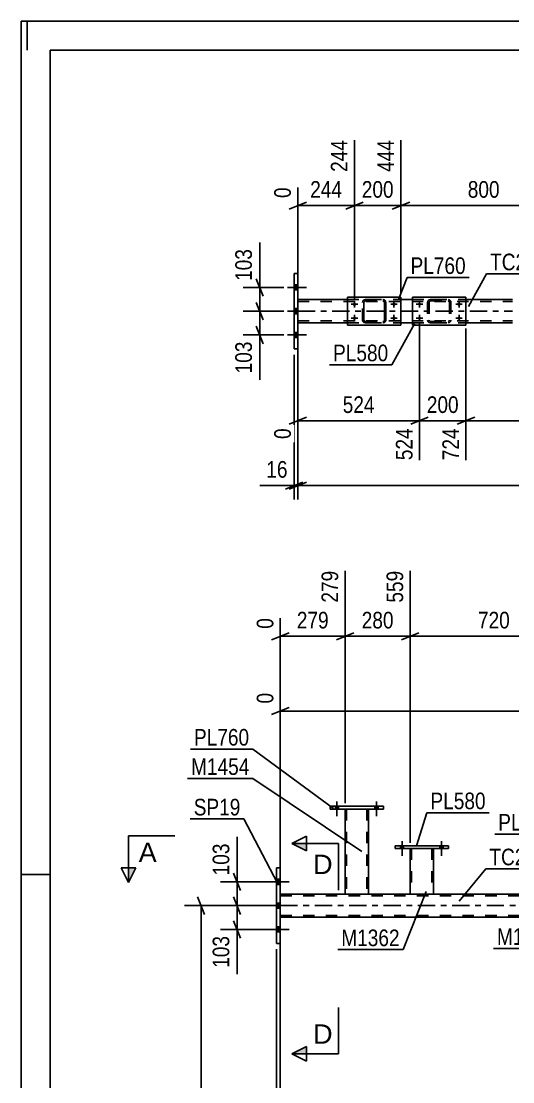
# Model space of a CAD drawing. Header units: millimetres. Extents: x -598 to 243, y -441 to 153.
# Drawn here: x -598 to -513.4, y -29.7 to 153 of the extents above; entities that cross this region are included whole.
import ezdxf

# ---------------------------------------------------------------- set-up
doc = ezdxf.new("R2010")
doc.units = ezdxf.units.MM
doc.linetypes.add('DXK_LINE_DOT2', pattern=[3.9198, 1.9599, -1.9599])
doc.linetypes.add('DXK_LINE_DOT3', pattern=[5.9187, 2.979, -0.9799, 0.9799, -0.9799])
doc.styles.add('Arial', font='ARIAL.TTF', dxfattribs={"height": 0.2})
doc.styles.add('Arial Narrow', font='ARIALN.TTF', dxfattribs={"height": 0.2})

# ---------------------------------------------------------------- blocks, each defined once
blk = doc.blocks.new('Unknown-318889849-1133')
at = {"color": 5, "linetype": 'Continuous'}
for p, q in [((243.02, 152.99), (-597.98, 152.99)), ((-597.98, 152.99), (-597.98, -441.01)), ((-596.98, 147.99), (-596.98, 152.99)), ((238.02, 147.99), (-592.98, 147.99)), ((-592.98, 147.99), (-592.98, -436.01)), ((-592.98, 5.99), (-597.98, 5.99))]:
    blk.add_line(p, q, dxfattribs=at)
blk = doc.blocks.new('Part-318889849-64112 - 64094')
at = {"color": 2, "linetype": 'Continuous'}
for p, q in [((-550.38, 109.54), (-551.02, 109.54)), ((-551.02, 109.54), (-551.02, 96.54)), ((-550.38, 109.54), (-550.38, 96.54)), ((-550.38, 96.54), (-551.02, 96.54))]:
    blk.add_line(p, q, dxfattribs=at)
blk = doc.blocks.new('Part-318889849-64208 - 64094')
at = {"color": 7, "linetype": 'DXK_LINE_DOT2'}
for p, q in [((-528.04, 104.56), (-528, 104.74)), ((-528, 104.74), (-528.04, 104.56)), ((-528.04, 104.56), (-528.04, 101.52)), ((-527.8, 104.56), (-527.78, 104.65)), ((-527.8, 104.56), (-527.8, 101.52)), ((-527.78, 104.65), (-527.73, 104.73)), ((-527.74, 105), (-527.56, 105.04)), ((-527.56, 105.04), (-527.74, 105)), ((-527.73, 104.73), (-527.65, 104.78)), ((-527.65, 104.78), (-527.56, 104.8)), ((-527.56, 105.04), (-524.52, 105.04)), ((-527.56, 104.8), (-524.52, 104.8)), ((-524.52, 105.04), (-524.33, 105)), ((-524.33, 105), (-524.52, 105.04)), ((-524.52, 104.8), (-524.43, 104.78)), ((-524.43, 104.78), (-524.35, 104.73)), ((-524.35, 104.73), (-524.3, 104.65)), ((-524.3, 104.65), (-524.28, 104.56)), ((-524.28, 104.56), (-524.28, 101.52)), ((-524.07, 104.74), (-524.04, 104.56)), ((-524.04, 104.56), (-524.07, 104.74)), ((-524.04, 104.56), (-524.04, 101.52)), ((-528, 101.33), (-528.04, 101.52)), ((-528.04, 101.52), (-528, 101.33)), ((-527.78, 101.42), (-527.8, 101.52)), ((-527.73, 101.35), (-527.78, 101.42)), ((-527.56, 101.04), (-527.74, 101.07)), ((-527.74, 101.07), (-527.56, 101.04)), ((-527.65, 101.3), (-527.73, 101.35)), ((-527.56, 101.28), (-527.65, 101.3)), ((-527.56, 101.28), (-524.52, 101.28)), ((-527.56, 101.04), (-524.52, 101.04)), ((-524.43, 101.3), (-524.52, 101.28)), ((-524.33, 101.07), (-524.52, 101.04)), ((-524.52, 101.04), (-524.33, 101.07)), ((-524.35, 101.35), (-524.43, 101.3)), ((-524.3, 101.42), (-524.35, 101.35)), ((-524.28, 101.52), (-524.3, 101.42)), ((-524.04, 101.52), (-524.07, 101.33)), ((-524.07, 101.33), (-524.04, 101.52))]:
    blk.add_line(p, q, dxfattribs=at)
at = {"color": 7, "linetype": 'DXK_LINE_DOT3'}
blk.add_line((-526.04, 103.04), (-526.04, 103.04), dxfattribs=at)
at = {"color": 7, "linetype": 'DXK_LINE_DOT2'}
for centre, start, end in [((-527.56, 104.56), 112.5, 157.5), ((-527.56, 104.56), 112.5, 157.5), ((-524.52, 104.56), 22.5, 67.5), ((-524.52, 104.56), 22.5, 67.5), ((-527.56, 101.52), 202.5, 247.5), ((-527.56, 101.52), 202.5, 247.5), ((-524.52, 101.52), 292.5, 337.5), ((-524.52, 101.52), 292.5, 337.5)]:
    blk.add_arc(centre, 0.48, start, end, dxfattribs=at)
blk = doc.blocks.new('Part-318889849-64102 - 64094')
at = {"color": 2, "linetype": 'Continuous'}
for p, q in [((-550.38, 105.04), (-541.83, 105.04)), ((-532.63, 105.04), (-530.64, 105.04)), ((-521.44, 105.04), (-513.44, 105.04)), ((-550.38, 101.04), (-541.83, 101.04)), ((-532.63, 101.04), (-530.64, 101.04)), ((-521.44, 101.04), (-513.44, 101.04))]:
    blk.add_line(p, q, dxfattribs=at)
at = {"color": 7, "linetype": 'DXK_LINE_DOT2'}
for p, q in [((-550.38, 105.04), (-550.38, 101.04)), ((-550.38, 104.72), (-513.44, 104.72)), ((-541.83, 105.04), (-532.63, 105.04)), ((-530.64, 105.04), (-521.44, 105.04)), ((-550.38, 101.36), (-513.44, 101.36)), ((-541.83, 101.04), (-532.63, 101.04)), ((-530.64, 101.04), (-521.44, 101.04))]:
    blk.add_line(p, q, dxfattribs=at)
at = {"color": 7, "linetype": 'DXK_LINE_DOT3'}
blk.add_line((-550.38, 103.04), (-513.44, 103.04), dxfattribs=at)
blk = doc.blocks.new('Part-318889849-64209 - 64094')
at = {"color": 2, "linetype": 'Continuous'}
for p, q in [((-530.64, 105.44), (-530.64, 100.64)), ((-530.64, 105.44), (-521.44, 105.44)), ((-521.44, 105.44), (-521.44, 100.64)), ((-530.64, 100.64), (-521.44, 100.64))]:
    blk.add_line(p, q, dxfattribs=at)
blk = doc.blocks.new('Part-318889849-64210 - 64094')
at = {"color": 7, "linetype": 'DXK_LINE_DOT2'}
for p, q in [((-539.24, 104.56), (-539.2, 104.74)), ((-539.24, 104.56), (-539.23, 104.56)), ((-539.24, 101.52), (-539.24, 104.56)), ((-539.19, 104.74), (-539.23, 104.56)), ((-539.23, 101.52), (-539.23, 104.56)), ((-538.98, 104.65), (-539, 104.56)), ((-538.99, 104.56), (-539, 104.56)), ((-539, 104.56), (-539, 101.52)), ((-538.99, 104.56), (-538.97, 104.65)), ((-538.99, 101.52), (-538.99, 104.56)), ((-538.92, 104.73), (-538.98, 104.65)), ((-538.97, 104.65), (-538.92, 104.73)), ((-538.94, 105), (-538.76, 105.04)), ((-538.94, 105), (-538.93, 105)), ((-538.75, 105.04), (-538.93, 105)), ((-538.92, 104.73), (-538.84, 104.78)), ((-538.85, 104.78), (-538.92, 104.73)), ((-538.76, 104.8), (-538.85, 104.78)), ((-538.84, 104.78), (-538.75, 104.8)), ((-538.76, 105.04), (-535.71, 105.04)), ((-538.76, 104.8), (-535.71, 104.8)), ((-535.72, 105.04), (-535.53, 105)), ((-535.62, 104.78), (-535.72, 104.8)), ((-535.53, 105), (-535.71, 105.04)), ((-535.71, 104.8), (-535.62, 104.78)), ((-535.62, 104.78), (-535.62, 104.78)), ((-535.62, 104.78), (-535.54, 104.73)), ((-535.55, 104.73), (-535.62, 104.78)), ((-535.49, 104.65), (-535.55, 104.73)), ((-535.54, 104.73), (-535.49, 104.65)), ((-535.49, 104.65), (-535.47, 104.56)), ((-535.48, 104.56), (-535.49, 104.65)), ((-535.47, 104.56), (-535.48, 104.56)), ((-535.48, 104.56), (-535.48, 101.52)), ((-535.47, 101.52), (-535.47, 104.56)), ((-535.27, 104.74), (-535.24, 104.56)), ((-535.23, 104.56), (-535.27, 104.74)), ((-535.23, 104.56), (-535.24, 104.56)), ((-535.24, 104.56), (-535.24, 101.52)), ((-535.23, 101.52), (-535.23, 104.56)), ((-539.23, 101.52), (-539.24, 101.52)), ((-539.2, 101.33), (-539.24, 101.52)), ((-539.23, 101.52), (-539.19, 101.33)), ((-539, 101.52), (-538.99, 101.52)), ((-539, 101.52), (-538.98, 101.42)), ((-538.97, 101.42), (-538.99, 101.52)), ((-538.98, 101.42), (-538.92, 101.35)), ((-538.92, 101.35), (-538.97, 101.42)), ((-538.94, 101.07), (-538.93, 101.07)), ((-538.76, 101.04), (-538.94, 101.07)), ((-538.93, 101.07), (-538.75, 101.04)), ((-538.84, 101.29), (-538.92, 101.35)), ((-538.92, 101.35), (-538.85, 101.29)), ((-538.85, 101.29), (-538.76, 101.28)), ((-538.75, 101.28), (-538.84, 101.29)), ((-538.76, 101.28), (-535.71, 101.28)), ((-538.76, 101.04), (-535.71, 101.04)), ((-535.72, 101.28), (-535.62, 101.29)), ((-535.53, 101.07), (-535.72, 101.04)), ((-535.62, 101.29), (-535.71, 101.28)), ((-535.71, 101.04), (-535.53, 101.07)), ((-535.54, 101.35), (-535.62, 101.29)), ((-535.62, 101.29), (-535.55, 101.35)), ((-535.62, 101.29), (-535.62, 101.29)), ((-535.55, 101.35), (-535.49, 101.42)), ((-535.49, 101.42), (-535.54, 101.35)), ((-535.47, 101.52), (-535.49, 101.42)), ((-535.49, 101.42), (-535.48, 101.52)), ((-535.48, 101.52), (-535.47, 101.52)), ((-535.24, 101.52), (-535.27, 101.33)), ((-535.27, 101.33), (-535.23, 101.52)), ((-535.24, 101.52), (-535.23, 101.52))]:
    blk.add_line(p, q, dxfattribs=at)
at = {"color": 7, "linetype": 'DXK_LINE_DOT3'}
blk.add_line((-537.23, 103.04), (-537.24, 103.04), dxfattribs=at)
at = {"color": 7, "linetype": 'DXK_LINE_DOT2'}
for centre, start, end in [((-538.76, 104.56), 112.5, 157.5), ((-538.75, 104.56), 112.5, 157.5), ((-535.72, 104.56), 22.5, 67.5), ((-535.71, 104.56), 22.5, 67.5), ((-538.76, 101.52), 202.5, 247.5), ((-538.75, 101.52), 202.5, 247.5), ((-535.72, 101.52), 292.5, 337.5), ((-535.71, 101.52), 292.5, 337.5)]:
    blk.add_arc(centre, 0.48, start, end, dxfattribs=at)
blk = doc.blocks.new('Part-318889849-64211 - 64094')
at = {"color": 2, "linetype": 'Continuous'}
for p, q in [((-541.83, 100.64), (-541.83, 105.44)), ((-541.83, 105.44), (-541.83, 105.44)), ((-532.63, 105.44), (-541.83, 105.44)), ((-532.63, 100.64), (-532.63, 105.44)), ((-541.83, 100.64), (-541.83, 100.64)), ((-541.83, 100.64), (-532.63, 100.64))]:
    blk.add_line(p, q, dxfattribs=at)
at = {"color": 7, "linetype": 'DXK_LINE_DOT2'}
for p, q in [((-541.83, 105.44), (-541.83, 100.64)), ((-541.83, 105.44), (-541.83, 105.44)), ((-532.63, 100.64), (-532.63, 105.44)), ((-541.83, 100.64), (-541.83, 100.64))]:
    blk.add_line(p, q, dxfattribs=at)
blk = doc.blocks.new('Bolt-318889849-64275 - 64094')
at = {"linetype": 'Continuous'}
for points in [[(-550.38, 106.7), (-550.38, 107.58), (-551.02, 107.58), (-551.02, 106.7)], [(-550.38, 106.7), (-550.38, 107.58), (-551.02, 107.58), (-551.02, 106.7)], [(-550.38, 106.7), (-550.38, 107.58), (-551.02, 107.58), (-551.02, 106.7)], [(-550.38, 102.6), (-550.38, 103.48), (-551.02, 103.48), (-551.02, 102.6)], [(-550.38, 102.6), (-550.38, 103.48), (-551.02, 103.48), (-551.02, 102.6)], [(-550.38, 98.5), (-550.38, 99.38), (-551.02, 99.38), (-551.02, 98.5)], [(-550.38, 98.5), (-550.38, 99.38), (-551.02, 99.38), (-551.02, 98.5)], [(-550.38, 98.5), (-550.38, 99.38), (-551.02, 99.38), (-551.02, 98.5)]]:
    blk.add_hatch(color=1, dxfattribs=at).paths.add_polyline_path(points)
at = {"color": 1, "linetype": 'Continuous'}
for p, q in [((-552.18, 107.14), (-548.86, 107.14)), ((-552.18, 107.14), (-548.86, 107.14)), ((-552.18, 107.14), (-548.86, 107.14)), ((-551.02, 107.58), (-550.38, 107.58)), ((-551.02, 107.58), (-550.38, 107.58)), ((-551.02, 107.58), (-550.38, 107.58)), ((-551.02, 106.7), (-550.38, 106.7)), ((-551.02, 106.7), (-550.38, 106.7)), ((-551.02, 106.7), (-550.38, 106.7)), ((-552.18, 103.04), (-548.86, 103.04)), ((-552.18, 103.04), (-548.86, 103.04)), ((-551.02, 103.48), (-550.38, 103.48)), ((-551.02, 103.48), (-550.38, 103.48)), ((-551.02, 102.6), (-550.38, 102.6)), ((-551.02, 102.6), (-550.38, 102.6)), ((-552.18, 98.94), (-548.86, 98.94)), ((-552.18, 98.94), (-548.86, 98.94)), ((-552.18, 98.94), (-548.86, 98.94)), ((-551.02, 99.38), (-550.38, 99.38)), ((-551.02, 99.38), (-550.38, 99.38)), ((-551.02, 99.38), (-550.38, 99.38)), ((-551.02, 98.5), (-550.38, 98.5)), ((-551.02, 98.5), (-550.38, 98.5)), ((-551.02, 98.5), (-550.38, 98.5))]:
    blk.add_line(p, q, dxfattribs=at)
blk = doc.blocks.new('Bolt-318889849-64293 - 64094')
at = {"linetype": 'Continuous'}
for points in [[(-529.44, 103.96, -1), (-529.44, 104.52, -1)], [(-522.64, 103.96, -1), (-522.64, 104.52, -1)], [(-529.44, 101.56, -1), (-529.44, 102.12, -1)], [(-522.64, 101.56, -1), (-522.64, 102.12, -1)]]:
    blk.add_hatch(color=1, dxfattribs=at).paths.add_polyline_path(points)
at = {"color": 1, "linetype": 'Continuous'}
for p, q in [((-528.88, 104.24), (-530, 104.24)), ((-529.44, 104.8), (-529.44, 103.68)), ((-522.08, 104.24), (-523.2, 104.24)), ((-522.64, 104.8), (-522.64, 103.68)), ((-529.44, 102.4), (-529.44, 101.28)), ((-522.64, 102.4), (-522.64, 101.28)), ((-528.88, 101.84), (-530, 101.84)), ((-522.08, 101.84), (-523.2, 101.84))]:
    blk.add_line(p, q, dxfattribs=at)
blk = doc.blocks.new('Bolt-318889849-64294 - 64094')
at = {"linetype": 'Continuous'}
for points in [[(-540.91, 104.24), (-540.9, 104.29), (-540.89, 104.35), (-540.86, 104.4), (-540.82, 104.44), (-540.77, 104.48), (-540.72, 104.5), (-540.66, 104.52), (-540.6, 104.52), (-540.54, 104.5), (-540.49, 104.48), (-540.44, 104.44), (-540.4, 104.4), (-540.37, 104.35), (-540.36, 104.29), (-540.35, 104.24), (-540.36, 104.18), (-540.37, 104.12), (-540.4, 104.07), (-540.44, 104.03), (-540.49, 103.99), (-540.54, 103.97), (-540.6, 103.96), (-540.66, 103.96), (-540.72, 103.97), (-540.77, 103.99), (-540.82, 104.03), (-540.86, 104.07), (-540.89, 104.12), (-540.9, 104.18)], [(-534.11, 104.24), (-534.1, 104.29), (-534.09, 104.35), (-534.06, 104.4), (-534.02, 104.44), (-533.97, 104.48), (-533.92, 104.5), (-533.86, 104.52), (-533.8, 104.52), (-533.74, 104.5), (-533.69, 104.48), (-533.64, 104.44), (-533.6, 104.4), (-533.57, 104.35), (-533.56, 104.29), (-533.55, 104.24), (-533.56, 104.18), (-533.57, 104.12), (-533.6, 104.07), (-533.64, 104.03), (-533.69, 103.99), (-533.74, 103.97), (-533.8, 103.96), (-533.86, 103.96), (-533.92, 103.97), (-533.97, 103.99), (-534.02, 104.03), (-534.06, 104.07), (-534.09, 104.12), (-534.1, 104.18)], [(-540.91, 101.84), (-540.9, 101.89), (-540.89, 101.95), (-540.86, 102), (-540.82, 102.04), (-540.77, 102.08), (-540.72, 102.1), (-540.66, 102.12), (-540.6, 102.12), (-540.54, 102.1), (-540.49, 102.08), (-540.44, 102.04), (-540.4, 102), (-540.37, 101.95), (-540.36, 101.89), (-540.35, 101.84), (-540.36, 101.78), (-540.37, 101.72), (-540.4, 101.67), (-540.44, 101.63), (-540.49, 101.59), (-540.54, 101.57), (-540.6, 101.56), (-540.66, 101.56), (-540.72, 101.57), (-540.77, 101.59), (-540.82, 101.63), (-540.86, 101.67), (-540.89, 101.72), (-540.9, 101.78)], [(-534.11, 101.84), (-534.1, 101.89), (-534.09, 101.95), (-534.06, 102), (-534.02, 102.04), (-533.97, 102.08), (-533.92, 102.1), (-533.86, 102.12), (-533.8, 102.12), (-533.74, 102.1), (-533.69, 102.08), (-533.64, 102.04), (-533.6, 102), (-533.57, 101.95), (-533.56, 101.89), (-533.55, 101.84), (-533.56, 101.78), (-533.57, 101.72), (-533.6, 101.67), (-533.64, 101.63), (-533.69, 101.59), (-533.74, 101.57), (-533.8, 101.56), (-533.86, 101.56), (-533.92, 101.57), (-533.97, 101.59), (-534.02, 101.63), (-534.06, 101.67), (-534.09, 101.72), (-534.1, 101.78)]]:
    blk.add_hatch(color=1, dxfattribs=at).paths.add_polyline_path(points)
at = {"color": 1, "linetype": 'Continuous'}
for p, q in [((-540.07, 104.24), (-541.19, 104.24)), ((-540.63, 104.8), (-540.63, 103.68)), ((-533.27, 104.24), (-534.39, 104.24)), ((-533.83, 104.8), (-533.83, 103.68)), ((-540.63, 102.4), (-540.63, 101.28)), ((-533.83, 102.4), (-533.83, 101.28)), ((-540.07, 101.84), (-541.19, 101.84)), ((-533.27, 101.84), (-534.39, 101.84))]:
    blk.add_line(p, q, dxfattribs=at)
blk = doc.blocks.new('Part-318889849-1607 - 1356')
at = {"color": 2, "linetype": 'Continuous'}
for p, q in [((-553.39, 2.64), (-542.24, 2.64)), ((-538.24, 2.64), (-531.05, 2.64)), ((-527.05, 2.64), (-502.24, 2.64)), ((-553.39, -1.36), (-492.85, -1.36))]:
    blk.add_line(p, q, dxfattribs=at)
at = {"color": 7, "linetype": 'DXK_LINE_DOT2'}
for p, q in [((-553.39, 2.64), (-553.39, -1.36)), ((-553.39, 2.32), (-1.04, 2.32)), ((-542.24, 2.64), (-538.24, 2.64)), ((-531.05, 2.64), (-527.05, 2.64)), ((-553.39, -1.04), (-1.04, -1.04))]:
    blk.add_line(p, q, dxfattribs=at)
at = {"color": 7, "linetype": 'DXK_LINE_DOT3'}
blk.add_line((-553.39, 0.64), (-1.04, 0.64), dxfattribs=at)
blk = doc.blocks.new('Bolt-318889849-1419 - 1356')
at = {"linetype": 'Continuous'}
for points in [[(-553.39, 4.3), (-553.39, 5.18), (-554.03, 5.18), (-554.03, 4.3)], [(-553.39, 4.3), (-553.39, 5.18), (-554.03, 5.18), (-554.03, 4.3)], [(-553.39, 4.3), (-553.39, 5.18), (-554.03, 5.18), (-554.03, 4.3)], [(-553.39, 0.2), (-553.39, 1.08), (-554.03, 1.08), (-554.03, 0.2)], [(-553.39, 0.2), (-553.39, 1.08), (-554.03, 1.08), (-554.03, 0.2)], [(-553.39, -3.9), (-553.39, -3.02), (-554.03, -3.02), (-554.03, -3.9)], [(-553.39, -3.9), (-553.39, -3.02), (-554.03, -3.02), (-554.03, -3.9)], [(-553.39, -3.9), (-553.39, -3.02), (-554.03, -3.02), (-554.03, -3.9)]]:
    blk.add_hatch(color=1, dxfattribs=at).paths.add_polyline_path(points)
at = {"color": 1, "linetype": 'Continuous'}
for p, q in [((-555.19, 4.74), (-551.87, 4.74)), ((-555.19, 4.74), (-551.87, 4.74)), ((-555.19, 4.74), (-551.87, 4.74)), ((-554.03, 5.18), (-553.39, 5.18)), ((-554.03, 5.18), (-553.39, 5.18)), ((-554.03, 5.18), (-553.39, 5.18)), ((-554.03, 4.3), (-553.39, 4.3)), ((-554.03, 4.3), (-553.39, 4.3)), ((-554.03, 4.3), (-553.39, 4.3)), ((-555.19, 0.64), (-551.87, 0.64)), ((-555.19, 0.64), (-551.87, 0.64)), ((-554.03, 1.08), (-553.39, 1.08)), ((-554.03, 1.08), (-553.39, 1.08)), ((-554.03, 0.2), (-553.39, 0.2)), ((-554.03, 0.2), (-553.39, 0.2)), ((-555.19, -3.46), (-551.87, -3.46)), ((-555.19, -3.46), (-551.87, -3.46)), ((-555.19, -3.46), (-551.87, -3.46)), ((-554.03, -3.02), (-553.39, -3.02)), ((-554.03, -3.02), (-553.39, -3.02)), ((-554.03, -3.02), (-553.39, -3.02)), ((-554.03, -3.9), (-553.39, -3.9)), ((-554.03, -3.9), (-553.39, -3.9)), ((-554.03, -3.9), (-553.39, -3.9))]:
    blk.add_line(p, q, dxfattribs=at)
blk = doc.blocks.new('Part-318889849-1592 - 1356')
at = {"color": 2, "linetype": 'Continuous'}
for p, q in [((-554.03, 7.14), (-553.39, 7.14)), ((-554.03, -5.86), (-554.03, 7.14)), ((-553.39, 7.14), (-553.39, -5.86)), ((-553.39, -5.86), (-554.03, -5.86))]:
    blk.add_line(p, q, dxfattribs=at)
blk = doc.blocks.new('Bolt-318889849-1652 - 1356')
at = {"linetype": 'Continuous'}
for points in [[(-532.73, 10.48), (-532.17, 10.48), (-532.17, 10.96), (-532.73, 10.96)], [(-532.73, 10.48), (-532.17, 10.48), (-532.17, 10.96), (-532.73, 10.96)], [(-525.93, 10.48), (-525.37, 10.48), (-525.37, 10.96), (-525.93, 10.96)], [(-525.93, 10.48), (-525.37, 10.48), (-525.37, 10.96), (-525.93, 10.96)]]:
    blk.add_hatch(color=1, dxfattribs=at).paths.add_polyline_path(points)
at = {"color": 1, "linetype": 'Continuous'}
for p, q in [((-532.73, 10.96), (-532.73, 10.48)), ((-532.73, 10.96), (-532.73, 10.48)), ((-532.45, 11.76), (-532.45, 9.24)), ((-532.45, 11.76), (-532.45, 9.24)), ((-532.17, 10.96), (-532.17, 10.48)), ((-532.17, 10.96), (-532.17, 10.48)), ((-525.93, 10.96), (-525.93, 10.48)), ((-525.93, 10.96), (-525.93, 10.48)), ((-525.65, 11.76), (-525.65, 9.24)), ((-525.65, 11.76), (-525.65, 9.24)), ((-525.37, 10.96), (-525.37, 10.48)), ((-525.37, 10.96), (-525.37, 10.48))]:
    blk.add_line(p, q, dxfattribs=at)
blk = doc.blocks.new('Part-318889849-52105 - 1356')
at = {"color": 2, "linetype": 'Continuous'}
for p, q in [((-542.24, 2.64), (-542.24, 17.28)), ((-538.24, 17.28), (-538.24, 2.64)), ((-541.76, 2.64), (-542.24, 2.64)), ((-538.28, 2.64), (-541.76, 2.64)), ((-538.24, 2.64), (-538.28, 2.64))]:
    blk.add_line(p, q, dxfattribs=at)
at = {"color": 7, "linetype": 'DXK_LINE_DOT2'}
for p, q in [((-542.24, 17.28), (-538.24, 17.28)), ((-542, 17.28), (-542, 2.64)), ((-538.48, 17.28), (-538.48, 2.64)), ((-538.5, 2.64), (-538.48, 2.64))]:
    blk.add_line(p, q, dxfattribs=at)
blk = doc.blocks.new('Bolt-318889849-1802 - 1356')
at = {"linetype": 'Continuous'}
for points in [[(-543.92, 17.28), (-543.36, 17.28), (-543.36, 17.76), (-543.92, 17.76)], [(-543.92, 17.28), (-543.36, 17.28), (-543.36, 17.76), (-543.92, 17.76)], [(-537.12, 17.28), (-536.56, 17.28), (-536.56, 17.76), (-537.12, 17.76)], [(-537.12, 17.28), (-536.56, 17.28), (-536.56, 17.76), (-537.12, 17.76)]]:
    blk.add_hatch(color=1, dxfattribs=at).paths.add_polyline_path(points)
at = {"color": 1, "linetype": 'Continuous'}
for p, q in [((-543.64, 18.56), (-543.64, 16.04)), ((-543.64, 18.56), (-543.64, 16.04)), ((-536.84, 18.56), (-536.84, 16.04)), ((-536.84, 18.56), (-536.84, 16.04)), ((-543.92, 17.76), (-543.92, 17.28)), ((-543.92, 17.76), (-543.92, 17.28)), ((-543.36, 17.76), (-543.36, 17.28)), ((-543.36, 17.76), (-543.36, 17.28)), ((-537.12, 17.76), (-537.12, 17.28)), ((-537.12, 17.76), (-537.12, 17.28)), ((-536.56, 17.76), (-536.56, 17.28)), ((-536.56, 17.76), (-536.56, 17.28))]:
    blk.add_line(p, q, dxfattribs=at)
blk = doc.blocks.new('Part-318889849-2013 - 1356')
at = {"color": 2, "linetype": 'Continuous'}
for p, q in [((-531.05, 2.64), (-531.05, 10.48)), ((-527.05, 10.48), (-527.05, 2.64)), ((-530.57, 2.64), (-531.05, 2.64)), ((-527.08, 2.64), (-530.57, 2.64)), ((-527.05, 2.64), (-527.08, 2.64))]:
    blk.add_line(p, q, dxfattribs=at)
at = {"color": 7, "linetype": 'DXK_LINE_DOT2'}
for p, q in [((-531.05, 10.48), (-527.05, 10.48)), ((-530.81, 10.48), (-530.81, 2.64)), ((-527.29, 10.48), (-527.29, 2.64)), ((-527.3, 2.64), (-527.29, 2.64))]:
    blk.add_line(p, q, dxfattribs=at)
blk = doc.blocks.new('Part-318889849-2018 - 1356')
at = {"color": 2, "linetype": 'Continuous'}
for p, q in [((-533.65, 10.96), (-533.65, 10.48)), ((-533.65, 10.96), (-524.45, 10.96)), ((-524.45, 10.96), (-524.45, 10.48)), ((-533.65, 10.48), (-524.45, 10.48))]:
    blk.add_line(p, q, dxfattribs=at)
blk = doc.blocks.new('Part-318889849-2023 - 1356')
at = {"color": 2, "linetype": 'Continuous'}
for p, q in [((-544.84, 17.76), (-544.84, 17.28)), ((-544.84, 17.76), (-535.64, 17.76)), ((-544.84, 17.28), (-535.64, 17.28)), ((-535.64, 17.76), (-535.64, 17.28))]:
    blk.add_line(p, q, dxfattribs=at)
blk = doc.blocks.new('StraightDimension-318889849-64849 - 64094')
at = {"color": 7, "linetype": 'Continuous'}
for p, q in [((-540.63, 105.24), (-540.63, 132.53)), ((-532.63, 106.04), (-532.63, 132.53)), ((-542.13, 120.64), (-539.13, 121.84)), ((-540.63, 121.24), (-532.63, 121.24)), ((-531.13, 121.84), (-534.13, 120.64))]:
    blk.add_line(p, q, dxfattribs=at)
at = {"color": 0}
blk.add_wipeout([(-533.29, 121.99), (-533.29, 126.19), (-539.97, 126.19), (-539.97, 121.99)], dxfattribs=at)
at = {"color": 3, "style": 'Arial Narrow'}
blk.add_text('200', height=2.863, dxfattribs=at).set_placement((-539.37, 122.59))
at = {"color": 0, "linetype": 'Continuous'}
blk.add_wipeout([(-533.23, 133.13), (-537.43, 133.13), (-537.43, 126.44), (-533.23, 126.44)], dxfattribs=at)
at = {"color": 3, "linetype": 'Continuous', "style": 'Arial Narrow'}
blk.add_text('444', height=2.863, rotation=90.0002, dxfattribs=at).set_placement((-533.83, 127.04))
blk = doc.blocks.new('StraightDimension-318889849-64472 - 64094')
at = {"color": 7, "linetype": 'Continuous'}
for p, q in [((-557.53, 108.64), (-556.33, 105.64)), ((-552.78, 107.14), (-559.78, 107.14)), ((-556.93, 103.04), (-556.93, 107.14)), ((-556.33, 101.54), (-557.53, 104.54)), ((-552.78, 103.04), (-559.78, 103.04))]:
    blk.add_line(p, q, dxfattribs=at)
at = {"color": 0}
blk.add_wipeout([(-557.68, 114.35), (-561.88, 114.35), (-561.88, 107.66), (-557.68, 107.66)], dxfattribs=at)
at = {"color": 7, "linetype": 'Continuous'}
blk.add_line((-556.93, 107.14), (-556.93, 114.87), dxfattribs=at)
blk.add_line((-556.93, 107.14), (-556.93, 114.87), dxfattribs=at)
at = {"color": 3, "style": 'Arial Narrow'}
blk.add_text('103', height=2.863, rotation=90.0002, dxfattribs=at).set_placement((-558.28, 108.26))
blk = doc.blocks.new('StraightDimension-318889849-64473 - 64094')
at = {"color": 7, "linetype": 'Continuous'}
for p, q in [((-557.53, 104.54), (-556.33, 101.54)), ((-552.78, 103.04), (-559.78, 103.04)), ((-556.93, 98.94), (-556.93, 103.04)), ((-552.78, 98.94), (-559.78, 98.94)), ((-556.33, 97.44), (-557.53, 100.44))]:
    blk.add_line(p, q, dxfattribs=at)
at = {"color": 0}
blk.add_wipeout([(-557.68, 98.41), (-561.88, 98.41), (-561.88, 91.73), (-557.68, 91.73)], dxfattribs=at)
at = {"color": 7, "linetype": 'Continuous'}
blk.add_line((-556.93, 98.94), (-556.93, 91.2), dxfattribs=at)
blk.add_line((-556.93, 98.94), (-556.93, 91.2), dxfattribs=at)
at = {"color": 3, "style": 'Arial Narrow'}
blk.add_text('103', height=2.863, rotation=90.0002, dxfattribs=at).set_placement((-558.28, 92.33))
blk = doc.blocks.new('StraightDimension-318889849-64848 - 64094')
at = {"color": 7, "linetype": 'Continuous'}
for p, q in [((-532.63, 106.04), (-532.63, 132.53)), ((-504.14, 105.24), (-504.14, 129.85)), ((-531.13, 121.84), (-534.13, 120.64)), ((-532.63, 121.24), (-504.14, 121.24)), ((-505.64, 120.64), (-502.64, 121.84))]:
    blk.add_line(p, q, dxfattribs=at)
at = {"color": 0, "linetype": 'Continuous'}
blk.add_wipeout([(-504.74, 130.45), (-508.94, 130.45), (-508.94, 121.94), (-504.74, 121.94)], dxfattribs=at)
at = {"color": 0}
blk.add_wipeout([(-515.04, 121.99), (-515.04, 126.19), (-521.73, 126.19), (-521.73, 121.99)], dxfattribs=at)
at = {"color": 3, "linetype": 'Continuous', "style": 'Arial Narrow'}
blk.add_text('1244', height=2.863, rotation=90.0002, dxfattribs=at).set_placement((-505.34, 122.54))
at = {"color": 3, "style": 'Arial Narrow'}
blk.add_text('800', height=2.863, dxfattribs=at).set_placement((-521.13, 122.59))
blk = doc.blocks.new('StraightDimension-318889849-64850 - 64094')
at = {"color": 7, "linetype": 'Continuous'}
for p, q in [((-540.63, 105.24), (-540.63, 132.53)), ((-550.38, 106.04), (-550.38, 124.37)), ((-551.88, 120.64), (-548.88, 121.84)), ((-550.38, 121.24), (-540.63, 121.24)), ((-539.13, 121.84), (-542.13, 120.64))]:
    blk.add_line(p, q, dxfattribs=at)
at = {"color": 0}
blk.add_wipeout([(-542.16, 121.99), (-542.16, 126.19), (-548.85, 126.19), (-548.85, 121.99)], dxfattribs=at)
at = {"color": 0, "linetype": 'Continuous'}
blk.add_wipeout([(-550.98, 124.97), (-555.18, 124.97), (-555.18, 121.94), (-550.98, 121.94)], dxfattribs=at)
at = {"color": 3, "linetype": 'Continuous', "style": 'Arial Narrow'}
blk.add_text('0', height=2.86, rotation=90.0002, dxfattribs=at).set_placement((-551.58, 122.54))
at = {"color": 3, "style": 'Arial Narrow'}
blk.add_text('244', height=2.863, dxfattribs=at).set_placement((-548.25, 122.59))
at = {"color": 0, "linetype": 'Continuous'}
blk.add_wipeout([(-541.23, 133.13), (-545.43, 133.13), (-545.43, 126.44), (-541.23, 126.44)], dxfattribs=at)
at = {"color": 3, "linetype": 'Continuous', "style": 'Arial Narrow'}
blk.add_text('244', height=2.863, rotation=90.0002, dxfattribs=at).set_placement((-541.83, 127.04))
blk = doc.blocks.new('StraightDimension-318889849-65539 - 64094')
at = {"color": 7, "linetype": 'Continuous'}
for p, q in [((-550.38, 95.54), (-550.38, 70.61)), ((-548.88, 73.61), (-551.88, 72.41)), ((-550.38, 73.01), (162.39, 73.01))]:
    blk.add_line(p, q, dxfattribs=at)
blk = doc.blocks.new('StraightDimension-318889849-65540 - 64094')
at = {"color": 7, "linetype": 'Continuous'}
for p, q in [((-551.02, 95.54), (-551.02, 70.61)), ((-550.38, 95.54), (-550.38, 70.61)), ((-552.52, 72.41), (-549.52, 73.61)), ((-548.88, 73.61), (-551.88, 72.41)), ((-551.02, 73.01), (-550.38, 73.01))]:
    blk.add_line(p, q, dxfattribs=at)
at = {"color": 0}
blk.add_wipeout([(-551.54, 73.76), (-551.54, 77.96), (-556.4, 77.96), (-556.4, 73.76)], dxfattribs=at)
at = {"color": 7, "linetype": 'Continuous'}
blk.add_line((-551.02, 73.01), (-556.92, 73.01), dxfattribs=at)
blk.add_line((-551.02, 73.01), (-556.92, 73.01), dxfattribs=at)
at = {"color": 3, "style": 'Arial Narrow'}
blk.add_text('16', height=2.863, dxfattribs=at).set_placement((-555.8, 74.36))
blk = doc.blocks.new('StraightDimension-318889849-66136 - 64094')
at = {"color": 7, "linetype": 'Continuous'}
for p, q in [((-481.87, 100.84), (-481.87, 75.55)), ((-521.44, 100.04), (-521.44, 77.38)), ((-519.94, 84.76), (-522.94, 83.56)), ((-521.44, 84.16), (-481.87, 84.16)), ((-483.37, 83.56), (-480.37, 84.76))]:
    blk.add_line(p, q, dxfattribs=at)
at = {"color": 0}
blk.add_wipeout([(-497.4, 84.91), (-497.4, 89.11), (-505.91, 89.11), (-505.91, 84.91)], dxfattribs=at)
at = {"color": 0, "linetype": 'Continuous'}
blk.add_wipeout([(-482.47, 83.46), (-486.67, 83.46), (-486.67, 74.95), (-482.47, 74.95)], dxfattribs=at)
at = {"color": 3, "style": 'Arial Narrow'}
blk.add_text('1077', height=2.863, dxfattribs=at).set_placement((-505.31, 85.51))
at = {"color": 3, "linetype": 'Continuous', "style": 'Arial Narrow'}
blk.add_text('1801', height=2.863, rotation=90.0002, dxfattribs=at).set_placement((-483.07, 75.55))
blk = doc.blocks.new('StraightDimension-318889849-66137 - 64094')
at = {"color": 7, "linetype": 'Continuous'}
for p, q in [((-529.44, 100.84), (-529.44, 77.38)), ((-521.44, 100.04), (-521.44, 77.38)), ((-530.94, 83.56), (-527.94, 84.76)), ((-529.44, 84.16), (-521.44, 84.16)), ((-519.94, 84.76), (-522.94, 83.56))]:
    blk.add_line(p, q, dxfattribs=at)
at = {"color": 0}
blk.add_wipeout([(-522.1, 84.91), (-522.1, 89.11), (-528.78, 89.11), (-528.78, 84.91)], dxfattribs=at)
at = {"color": 0, "linetype": 'Continuous'}
blk.add_wipeout([(-522.04, 83.46), (-526.24, 83.46), (-526.24, 76.78), (-522.04, 76.78)], dxfattribs=at)
at = {"color": 3, "style": 'Arial Narrow'}
blk.add_text('200', height=2.863, dxfattribs=at).set_placement((-528.18, 85.51))
at = {"color": 3, "linetype": 'Continuous', "style": 'Arial Narrow'}
blk.add_text('724', height=2.863, rotation=90.0002, dxfattribs=at).set_placement((-522.64, 77.38))
blk = doc.blocks.new('StraightDimension-318889849-66138 - 64094')
at = {"color": 7, "linetype": 'Continuous'}
for p, q in [((-529.44, 100.84), (-529.44, 77.38)), ((-550.38, 100.04), (-550.38, 81.03)), ((-548.88, 84.76), (-551.88, 83.56)), ((-550.38, 84.16), (-529.44, 84.16)), ((-530.94, 83.56), (-527.94, 84.76))]:
    blk.add_line(p, q, dxfattribs=at)
at = {"color": 0}
blk.add_wipeout([(-536.57, 84.91), (-536.57, 89.11), (-543.25, 89.11), (-543.25, 84.91)], dxfattribs=at)
at = {"color": 0, "linetype": 'Continuous'}
for points in [[(-550.98, 83.46), (-555.18, 83.46), (-555.18, 80.43), (-550.98, 80.43)], [(-530.04, 83.46), (-534.24, 83.46), (-534.24, 76.78), (-530.04, 76.78)]]:
    blk.add_wipeout(points, dxfattribs=at)
at = {"color": 3, "style": 'Arial Narrow'}
blk.add_text('524', height=2.863, dxfattribs=at).set_placement((-542.65, 85.51))
at = {"color": 3, "linetype": 'Continuous', "style": 'Arial Narrow'}
for s, height, p in [('0', 2.86, (-551.58, 81.03)), ('524', 2.863, (-530.64, 77.38))]:
    blk.add_text(s, height=height, rotation=90.0002, dxfattribs=at).set_placement(p)
blk = doc.blocks.new('StraightDimension-318889849-2567 - 1356')
at = {"color": 7, "linetype": 'Continuous'}
for p, q in [((-566.43, -0.86), (-567.63, 2.14)), ((-554.39, 0.64), (-569.88, 0.64)), ((-567.03, -125.22), (-567.03, 0.64)), ((-567.63, -123.72), (-566.43, -126.72)), ((-508.81, -125.22), (-569.88, -125.22))]:
    blk.add_line(p, q, dxfattribs=at)
at = {"color": 0}
blk.add_wipeout([(-567.78, -58.03), (-571.98, -58.03), (-571.98, -66.55), (-567.78, -66.55)], dxfattribs=at)
at = {"color": 3, "style": 'Arial Narrow'}
blk.add_text('3147', height=2.863, rotation=90.0002, dxfattribs=at).set_placement((-568.38, -65.95))
blk = doc.blocks.new('StraightDimension-318889849-2604 - 1356')
at = {"color": 7, "linetype": 'Continuous'}
for p, q in [((-561.42, 2.14), (-560.22, -0.86)), ((-554.71, 0.64), (-563.67, 0.64)), ((-560.82, -3.46), (-560.82, 0.64)), ((-555.03, -3.46), (-563.67, -3.46)), ((-560.22, -4.96), (-561.42, -1.96))]:
    blk.add_line(p, q, dxfattribs=at)
at = {"color": 0}
blk.add_wipeout([(-561.57, -3.99), (-565.77, -3.99), (-565.77, -10.67), (-561.57, -10.67)], dxfattribs=at)
at = {"color": 7, "linetype": 'Continuous'}
blk.add_line((-560.82, -3.46), (-560.82, -11.19), dxfattribs=at)
blk.add_line((-560.82, -3.46), (-560.82, -11.19), dxfattribs=at)
at = {"color": 3, "style": 'Arial Narrow'}
blk.add_text('103', height=2.863, rotation=90.0002, dxfattribs=at).set_placement((-562.17, -10.07))
blk = doc.blocks.new('StraightDimension-318889849-62063 - 1356')
at = {"color": 7, "linetype": 'Continuous'}
for p, q in [((-531.05, 11.48), (-531.05, 58.33)), ((-502.23, 18.28), (-502.23, 55.65)), ((-529.55, 47.64), (-532.55, 46.44)), ((-503.73, 46.44), (-500.73, 47.64)), ((-531.05, 47.04), (-502.23, 47.04))]:
    blk.add_line(p, q, dxfattribs=at)
at = {"color": 0, "linetype": 'Continuous'}
blk.add_wipeout([(-502.83, 56.25), (-507.03, 56.25), (-507.03, 47.74), (-502.83, 47.74)], dxfattribs=at)
at = {"color": 0}
blk.add_wipeout([(-513.3, 47.79), (-513.3, 51.99), (-519.98, 51.99), (-519.98, 47.79)], dxfattribs=at)
at = {"color": 3, "linetype": 'Continuous', "style": 'Arial Narrow'}
blk.add_text('1279', height=2.863, rotation=90.0002, dxfattribs=at).set_placement((-503.43, 48.34))
at = {"color": 3, "style": 'Arial Narrow'}
blk.add_text('720', height=2.863, dxfattribs=at).set_placement((-519.38, 48.39))
blk = doc.blocks.new('StraightDimension-318889849-62065 - 1356')
at = {"color": 7, "linetype": 'Continuous'}
for p, q in [((-542.24, 18.28), (-542.24, 58.33)), ((-553.39, 3.64), (-553.39, 50.17)), ((-554.89, 46.44), (-551.89, 47.64)), ((-540.74, 47.64), (-543.74, 46.44)), ((-553.39, 47.04), (-542.24, 47.04))]:
    blk.add_line(p, q, dxfattribs=at)
at = {"color": 0}
blk.add_wipeout([(-544.47, 47.79), (-544.47, 51.99), (-551.15, 51.99), (-551.15, 47.79)], dxfattribs=at)
at = {"color": 0, "linetype": 'Continuous'}
blk.add_wipeout([(-553.99, 50.77), (-558.19, 50.77), (-558.19, 47.74), (-553.99, 47.74)], dxfattribs=at)
at = {"color": 3, "style": 'Arial Narrow'}
blk.add_text('279', height=2.863, dxfattribs=at).set_placement((-550.55, 48.39))
at = {"color": 3, "linetype": 'Continuous', "style": 'Arial Narrow'}
blk.add_text('0', height=2.86, rotation=90.0002, dxfattribs=at).set_placement((-554.59, 48.34))
at = {"color": 0, "linetype": 'Continuous'}
blk.add_wipeout([(-542.84, 58.93), (-547.04, 58.93), (-547.04, 52.24), (-542.84, 52.24)], dxfattribs=at)
at = {"color": 3, "linetype": 'Continuous', "style": 'Arial Narrow'}
blk.add_text('279', height=2.863, rotation=90.0002, dxfattribs=at).set_placement((-543.44, 52.84))
blk = doc.blocks.new('StraightDimension-318889849-2962 - 1356')
at = {"color": 7, "linetype": 'Continuous'}
blk.add_line((-554.03, -6.86), (-554.03, -158.46), dxfattribs=at)
blk = doc.blocks.new('StraightDimension-318889849-2617 - 1356')
at = {"color": 7, "linetype": 'Continuous'}
for p, q in [((-561.42, 6.24), (-560.22, 3.24)), ((-555.03, 4.74), (-563.67, 4.74)), ((-560.82, 0.64), (-560.82, 4.74)), ((-560.22, -0.86), (-561.42, 2.14)), ((-554.71, 0.64), (-563.67, 0.64))]:
    blk.add_line(p, q, dxfattribs=at)
at = {"color": 0}
blk.add_wipeout([(-561.57, 11.95), (-565.77, 11.95), (-565.77, 5.26), (-561.57, 5.26)], dxfattribs=at)
at = {"color": 7, "linetype": 'Continuous'}
blk.add_line((-560.82, 4.74), (-560.82, 12.47), dxfattribs=at)
blk.add_line((-560.82, 4.74), (-560.82, 12.47), dxfattribs=at)
at = {"color": 3, "style": 'Arial Narrow'}
blk.add_text('103', height=2.863, rotation=90.0002, dxfattribs=at).set_placement((-562.17, 5.86))
blk = doc.blocks.new('StraightDimension-318889849-2631 - 1356')
at = {"color": 7, "linetype": 'Continuous'}
for p, q in [((-553.39, -2.36), (-553.39, -59.87)), ((-507.81, -121.58), (-507.81, -54.62)), ((-551.89, -56.87), (-554.89, -58.07)), ((-553.39, -57.47), (-507.81, -57.47)), ((-509.31, -58.07), (-506.31, -56.87))]:
    blk.add_line(p, q, dxfattribs=at)
at = {"color": 0}
blk.add_wipeout([(-526.34, -56.72), (-526.34, -52.52), (-534.85, -52.52), (-534.85, -56.72)], dxfattribs=at)
at = {"color": 3, "style": 'Arial Narrow'}
blk.add_text('1139', height=2.863, dxfattribs=at).set_placement((-534.25, -56.12))
blk = doc.blocks.new('StraightDimension-318889849-62064 - 1356')
at = {"color": 7, "linetype": 'Continuous'}
for p, q in [((-542.24, 18.28), (-542.24, 58.33)), ((-531.05, 11.48), (-531.05, 58.33)), ((-543.74, 46.44), (-540.74, 47.64)), ((-529.55, 47.64), (-532.55, 46.44)), ((-542.24, 47.04), (-531.05, 47.04))]:
    blk.add_line(p, q, dxfattribs=at)
at = {"color": 0}
blk.add_wipeout([(-533.3, 47.79), (-533.3, 51.99), (-539.98, 51.99), (-539.98, 47.79)], dxfattribs=at)
at = {"color": 3, "style": 'Arial Narrow'}
blk.add_text('280', height=2.863, dxfattribs=at).set_placement((-539.38, 48.39))
at = {"color": 0, "linetype": 'Continuous'}
blk.add_wipeout([(-531.65, 58.93), (-535.85, 58.93), (-535.85, 52.24), (-531.65, 52.24)], dxfattribs=at)
at = {"color": 3, "linetype": 'Continuous', "style": 'Arial Narrow'}
blk.add_text('559', height=2.863, rotation=90.0002, dxfattribs=at).set_placement((-532.25, 52.84))
blk = doc.blocks.new('StraightDimension-318889849-62883 - 1356')
at = {"color": 7, "linetype": 'Continuous'}
for p, q in [((-492.85, -0.36), (-492.85, 42.78)), ((-553.39, 3.64), (-553.39, 37.29)), ((-551.89, 34.76), (-554.89, 33.56)), ((-494.35, 33.56), (-491.35, 34.76)), ((-553.39, 34.16), (-492.85, 34.16))]:
    blk.add_line(p, q, dxfattribs=at)
at = {"color": 0, "linetype": 'Continuous'}
for points in [[(-493.45, 43.38), (-497.65, 43.38), (-497.65, 34.86), (-493.45, 34.86)], [(-553.99, 37.89), (-558.19, 37.89), (-558.19, 34.86), (-553.99, 34.86)]]:
    blk.add_wipeout(points, dxfattribs=at)
at = {"color": 3, "linetype": 'Continuous', "style": 'Arial Narrow'}
for s, height, p in [('1513', 2.863, (-494.05, 35.46)), ('0', 2.86, (-554.59, 35.46))]:
    blk.add_text(s, height=height, rotation=90.0002, dxfattribs=at).set_placement(p)
blk = doc.blocks.new('Mark-318889849-64558 - 64094')
at = {"color": 0}
blk.add_wipeout([(-521.48, 109.45), (-521.48, 112.45), (-530.98, 112.45), (-530.98, 109.45)], dxfattribs=at)
blk.add_wipeout([(-521.48, 109.45), (-521.48, 112.45), (-530.98, 112.45), (-530.98, 109.45)], dxfattribs=at)
at = {"color": 30, "linetype": 'Continuous'}
for p, q in [((-533.06, 105.08), (-531.58, 108.85)), ((-531.58, 108.85), (-520.88, 108.85))]:
    blk.add_line(p, q, dxfattribs=at)
at = {"color": 3, "style": 'Arial Narrow'}
blk.add_text('PL760', height=2.863, dxfattribs=at).set_placement((-530.98, 109.45))
blk = doc.blocks.new('Mark-318889849-64555 - 64094')
at = {"color": 0}
blk.add_wipeout([(-534.81, 94.42), (-534.81, 97.42), (-544.31, 97.42), (-544.31, 94.42)], dxfattribs=at)
blk.add_wipeout([(-534.81, 94.42), (-534.81, 97.42), (-544.31, 97.42), (-544.31, 94.42)], dxfattribs=at)
at = {"color": 30, "linetype": 'Continuous'}
for p in [(-530.31, 100.87), (-544.91, 93.82)]:
    blk.add_line(p, (-534.21, 93.82), dxfattribs=at)
at = {"color": 3, "style": 'Arial Narrow'}
blk.add_text('PL580', height=2.863, dxfattribs=at).set_placement((-544.31, 94.42))
blk = doc.blocks.new('Mark-318889849-64788 - 64094')
at = {"color": 0}
blk.add_wipeout([(-507.42, 110.09), (-507.42, 113.09), (-517.29, 113.09), (-517.29, 110.09)], dxfattribs=at)
blk.add_wipeout([(-507.42, 110.09), (-507.42, 113.09), (-517.29, 113.09), (-517.29, 110.09)], dxfattribs=at)
at = {"color": 30, "linetype": 'Continuous'}
for p, q in [((-520.98, 103.85), (-517.89, 109.49)), ((-517.89, 109.49), (-506.82, 109.49))]:
    blk.add_line(p, q, dxfattribs=at)
at = {"color": 3, "style": 'Arial Narrow'}
blk.add_text('TC222', height=2.863, dxfattribs=at).set_placement((-517.29, 110.09))
blk = doc.blocks.new('Mark-318889849-1603 - 1356')
at = {"color": 0}
blk.add_wipeout([(-507.55, 7.59), (-507.55, 10.59), (-517.41, 10.59), (-517.41, 7.59)], dxfattribs=at)
blk.add_wipeout([(-507.55, 7.59), (-507.55, 10.59), (-517.41, 10.59), (-517.41, 7.59)], dxfattribs=at)
at = {"color": 30, "linetype": 'Continuous'}
for p, q in [((-522.62, 1.39), (-518.01, 6.99)), ((-518.01, 6.99), (-506.95, 6.99))]:
    blk.add_line(p, q, dxfattribs=at)
at = {"color": 3, "style": 'Arial Narrow'}
blk.add_text('TC222', height=2.863, dxfattribs=at).set_placement((-517.41, 7.59))
blk = doc.blocks.new('Mark-318889849-63879 - 1356')
at = {"color": 0}
blk.add_wipeout([(-560.25, 16.18), (-560.25, 19.18), (-568.29, 19.18), (-568.29, 16.18)], dxfattribs=at)
blk.add_wipeout([(-560.25, 16.18), (-560.25, 19.18), (-568.29, 19.18), (-568.29, 16.18)], dxfattribs=at)
at = {"color": 30, "linetype": 'Continuous'}
for p in [(-568.89, 15.58), (-553.89, 4.53)]:
    blk.add_line(p, (-559.65, 15.58), dxfattribs=at)
at = {"color": 3, "style": 'Arial Narrow'}
blk.add_text('SP19', height=2.863, dxfattribs=at).set_placement((-568.29, 16.18))
blk = doc.blocks.new('Mark-318889849-61695 - 1356')
at = {"color": 0}
blk.add_wipeout([(-558.7, 23.16), (-558.7, 26.16), (-568.75, 26.16), (-568.75, 23.16)], dxfattribs=at)
blk.add_wipeout([(-558.7, 23.16), (-558.7, 26.16), (-568.75, 26.16), (-568.75, 23.16)], dxfattribs=at)
at = {"color": 30, "linetype": 'Continuous'}
for p in [(-569.35, 22.56), (-539.36, 9.96)]:
    blk.add_line(p, (-558.1, 22.56), dxfattribs=at)
at = {"color": 3, "style": 'Arial Narrow'}
blk.add_text('M1454', height=2.863, dxfattribs=at).set_placement((-568.75, 23.16))
blk = doc.blocks.new('Mark-318889849-61704 - 1356')
at = {"color": 0}
blk.add_wipeout([(-532.84, -6.34), (-532.84, -3.34), (-542.9, -3.34), (-542.9, -6.34)], dxfattribs=at)
blk.add_wipeout([(-532.84, -6.34), (-532.84, -3.34), (-542.9, -3.34), (-542.9, -6.34)], dxfattribs=at)
at = {"color": 30, "linetype": 'Continuous'}
for p in [(-528.32, 3.05), (-543.5, -6.94)]:
    blk.add_line(p, (-532.24, -6.94), dxfattribs=at)
at = {"color": 3, "style": 'Arial Narrow'}
blk.add_text('M1362', height=2.863, dxfattribs=at).set_placement((-542.9, -6.34))
blk = doc.blocks.new('Mark-318889849-2014 - 1356')
at = {"color": 0}
blk.add_wipeout([(-518.04, 17.25), (-518.04, 20.25), (-527.55, 20.25), (-527.55, 17.25)], dxfattribs=at)
blk.add_wipeout([(-518.04, 17.25), (-518.04, 20.25), (-527.55, 20.25), (-527.55, 17.25)], dxfattribs=at)
at = {"color": 30, "linetype": 'Continuous'}
for p, q in [((-529.95, 10.96), (-528.15, 16.65)), ((-528.15, 16.65), (-517.44, 16.65))]:
    blk.add_line(p, q, dxfattribs=at)
at = {"color": 3, "style": 'Arial Narrow'}
blk.add_text('PL580', height=2.863, dxfattribs=at).set_placement((-527.55, 17.25))
blk = doc.blocks.new('Mark-318889849-2019 - 1356')
at = {"color": 0}
blk.add_wipeout([(-558.74, 28.21), (-558.74, 31.21), (-568.25, 31.21), (-568.25, 28.21)], dxfattribs=at)
blk.add_wipeout([(-558.74, 28.21), (-558.74, 31.21), (-568.25, 31.21), (-568.25, 28.21)], dxfattribs=at)
at = {"color": 30, "linetype": 'Continuous'}
for p in [(-568.85, 27.61), (-544.24, 17.4)]:
    blk.add_line(p, (-558.14, 27.61), dxfattribs=at)
at = {"color": 3, "style": 'Arial Narrow'}
blk.add_text('PL760', height=2.863, dxfattribs=at).set_placement((-568.25, 28.21))
blk = doc.blocks.new('Mark-318889849-2024 - 1356')
at = {"color": 0}
blk.add_wipeout([(-506.39, 13.57), (-506.39, 16.57), (-515.89, 16.57), (-515.89, 13.57)], dxfattribs=at)
blk.add_wipeout([(-506.39, 13.57), (-506.39, 16.57), (-515.89, 16.57), (-515.89, 13.57)], dxfattribs=at)
at = {"color": 30, "linetype": 'Continuous'}
for p in [(-504.15, 17.31), (-516.49, 12.97)]:
    blk.add_line(p, (-505.79, 12.97), dxfattribs=at)
at = {"color": 3, "style": 'Arial Narrow'}
blk.add_text('PL760', height=2.863, dxfattribs=at).set_placement((-515.89, 13.57))
blk = doc.blocks.new('SectionMark-318889849-64320 - 1356')
at = {"linetype": 'Continuous'}
blk.add_hatch(color=6, dxfattribs=at).paths.add_polyline_path([(-579.52, 7.14), (-578.27, 7.14), (-579.52, 4.64)])
at = {"color": 6, "linetype": 'Continuous'}
for p, q in [((-579.52, 12.64), (-571.52, 12.64)), ((-579.52, 12.64), (-579.52, 4.64)), ((-579.52, 4.64), (-580.77, 7.14)), ((-578.27, 7.14), (-580.77, 7.14)), ((-579.52, 4.64), (-578.27, 7.14))]:
    blk.add_line(p, q, dxfattribs=at)
at = {"color": 0, "linetype": 'Continuous'}
blk.add_wipeout([(-574.66, 8.14), (-574.66, 11.64), (-577.77, 11.64), (-577.77, 8.14)], dxfattribs=at)
at = {"color": 3, "linetype": 'Continuous', "style": 'Arial'}
blk.add_text('A', height=3.34, dxfattribs=at).set_placement((-577.77, 8.14))
blk = doc.blocks.new('SectionMark-318889849-3299 - 1356')
at = {"linetype": 'Continuous'}
for points in [[(-548.89, 11.33), (-548.89, 10.08), (-551.39, 11.33)], [(-548.89, -23.65), (-548.89, -24.9), (-551.39, -24.9)]]:
    blk.add_hatch(color=6, dxfattribs=at).paths.add_polyline_path(points)
at = {"color": 6, "linetype": 'Continuous'}
for p, q in [((-551.39, 11.33), (-548.89, 12.58)), ((-543.39, 11.33), (-551.39, 11.33)), ((-551.39, 11.33), (-548.89, 10.08)), ((-548.89, 10.08), (-548.89, 12.58)), ((-543.39, 11.33), (-543.39, 3.33)), ((-543.39, -24.9), (-543.39, -16.9)), ((-551.39, -24.9), (-548.89, -23.65)), ((-548.89, -23.65), (-548.89, -26.15)), ((-543.39, -24.9), (-551.39, -24.9)), ((-548.89, -26.15), (-551.39, -24.9))]:
    blk.add_line(p, q, dxfattribs=at)
at = {"color": 0, "linetype": 'Continuous'}
for points in [[(-544.39, 6.08), (-544.39, 9.58), (-547.76, 9.58), (-547.76, 6.08)], [(-544.39, -23.15), (-544.39, -19.65), (-547.76, -19.65), (-547.76, -23.15)]]:
    blk.add_wipeout(points, dxfattribs=at)
at = {"color": 3, "linetype": 'Continuous', "style": 'Arial'}
for p in [(-547.76, 6.08), (-547.76, -23.15)]:
    blk.add_text('D', height=3.34, dxfattribs=at).set_placement(p)
blk = doc.blocks.new('Mark-318889849-61721 - 1356')
at = {"color": 0}
blk.add_wipeout([(-506.05, -6.13), (-506.05, -3.13), (-516.11, -3.13), (-516.11, -6.13)], dxfattribs=at)
blk.add_wipeout([(-506.05, -6.13), (-506.05, -3.13), (-516.11, -3.13), (-516.11, -6.13)], dxfattribs=at)
at = {"color": 30, "linetype": 'Continuous'}
for p in [(-500.88, 2.67), (-516.71, -6.73)]:
    blk.add_line(p, (-505.45, -6.73), dxfattribs=at)
at = {"color": 3, "style": 'Arial Narrow'}
blk.add_text('M1454', height=2.863, dxfattribs=at).set_placement((-516.11, -6.13))

msp = doc.modelspace()

# ---------------------------------------------------------------- block references
for name in ['Unknown-318889849-1133', 'Part-318889849-64112 - 64094', 'Bolt-318889849-64275 - 64094', 'Part-318889849-64102 - 64094', 'Part-318889849-64211 - 64094', 'Bolt-318889849-64294 - 64094', 'Part-318889849-64210 - 64094', 'Part-318889849-64209 - 64094', 'Bolt-318889849-64293 - 64094', 'Part-318889849-64208 - 64094', 'Bolt-318889849-1802 - 1356', 'Part-318889849-2023 - 1356', 'Part-318889849-52105 - 1356', 'Part-318889849-2018 - 1356', 'Bolt-318889849-1652 - 1356', 'Part-318889849-2013 - 1356', 'Part-318889849-1592 - 1356', 'Bolt-318889849-1419 - 1356', 'Part-318889849-1607 - 1356']:
    msp.add_blockref(name, (0, 0))

# ---------------------------------------------------------------- next in the draw order: block references
for name in ['StraightDimension-318889849-64849 - 64094', 'StraightDimension-318889849-64472 - 64094', 'StraightDimension-318889849-62065 - 1356', 'StraightDimension-318889849-62063 - 1356', 'StraightDimension-318889849-2567 - 1356']:
    msp.add_blockref(name, (0, 0))

# ---------------------------------------------------------------- next in the draw order: block references
for name in ['StraightDimension-318889849-64848 - 64094', 'StraightDimension-318889849-64473 - 64094', 'StraightDimension-318889849-62064 - 1356', 'StraightDimension-318889849-2604 - 1356']:
    msp.add_blockref(name, (0, 0))

# ---------------------------------------------------------------- next in the draw order: block references
for name in ['StraightDimension-318889849-64850 - 64094', 'Mark-318889849-64558 - 64094', 'StraightDimension-318889849-65539 - 64094', 'StraightDimension-318889849-2617 - 1356', 'StraightDimension-318889849-2962 - 1356']:
    msp.add_blockref(name, (0, 0))

# ---------------------------------------------------------------- next in the draw order: block references
for name in ['Mark-318889849-64788 - 64094', 'StraightDimension-318889849-66136 - 64094', 'StraightDimension-318889849-65540 - 64094', 'StraightDimension-318889849-62883 - 1356', 'StraightDimension-318889849-2631 - 1356']:
    msp.add_blockref(name, (0, 0))

# ---------------------------------------------------------------- next in the draw order: block references
for name in ['StraightDimension-318889849-66137 - 64094', 'Mark-318889849-63879 - 1356', 'Mark-318889849-2024 - 1356', 'Mark-318889849-1603 - 1356', 'Mark-318889849-61704 - 1356']:
    msp.add_blockref(name, (0, 0))

# ---------------------------------------------------------------- next in the draw order: block references
for name in ['StraightDimension-318889849-66138 - 64094', 'Mark-318889849-61695 - 1356', 'Mark-318889849-2014 - 1356', 'Mark-318889849-61721 - 1356']:
    msp.add_blockref(name, (0, 0))

# ---------------------------------------------------------------- next in the draw order: block references
for name in ['Mark-318889849-64555 - 64094', 'Mark-318889849-2019 - 1356', 'SectionMark-318889849-64320 - 1356']:
    msp.add_blockref(name, (0, 0))

# ---------------------------------------------------------------- next in the draw order: block references
msp.add_blockref('SectionMark-318889849-3299 - 1356', (0, 0))

doc.saveas('drawing.dxf')
